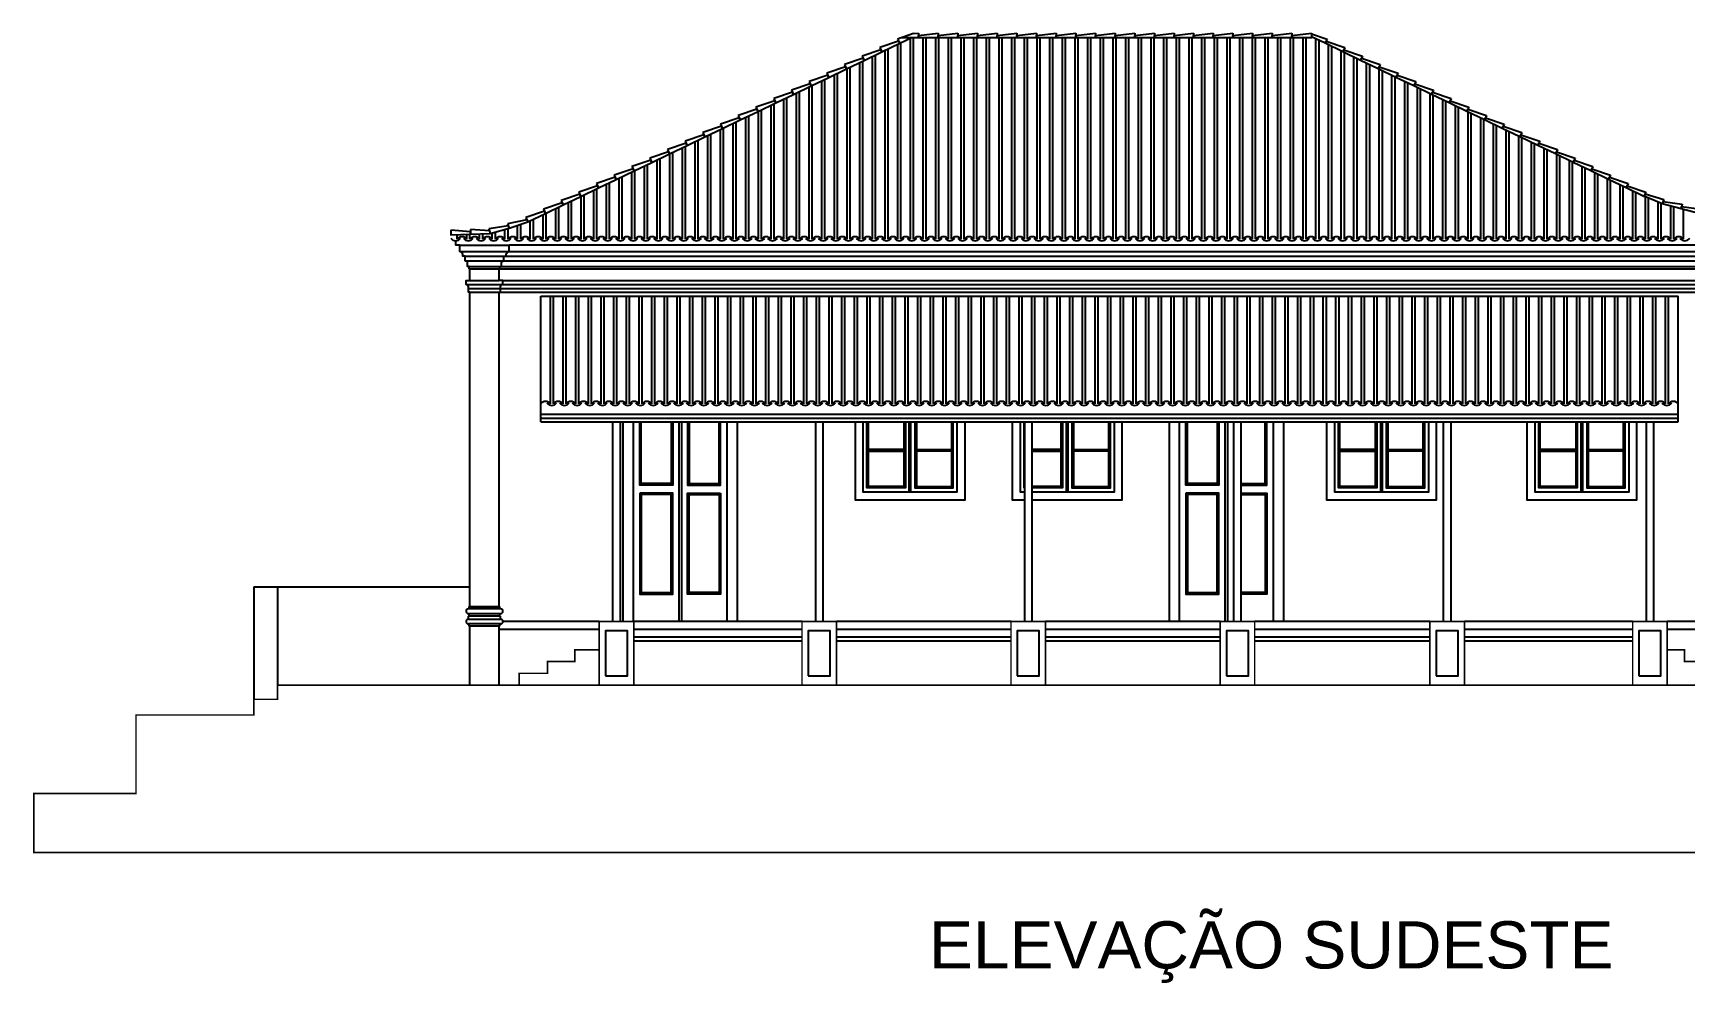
# Model space of a CAD drawing. Extents: x -6873 to 8611, y -8363 to -1732.
# Drawn here: x -473 to 1630, y -3810 to -2601 of the extents above; entities that cross this region are included whole.
import ezdxf

# ---------------------------------------------------------------- set-up
doc = ezdxf.new("R2010")
doc.units = 0
doc.layers.add('PAREDE', color=7, linetype='CONTINUOUS')
doc.layers.add('PAREDE_FINA', color=7, linetype='CONTINUOUS')
doc.styles.add('TEXTO', font='ARIAL.TTF')

msp = doc.modelspace()

# ---------------------------------------------------------------- linework, layer by layer
at = {"layer": 'PAREDE'}
for points in [[(70.44, -2871.13), (65.44, -2871.13), (65.44, -2865.54)], [(70.44, -2879.13), (133.44, -2879.13)], [(1663.44, -2871.13), (133.44, -2871.13)], [(133.44, -2879.13), (1726.44, -2879.13)], [(77.44, -2885.13), (126.44, -2885.13)], [(77.44, -2891.13), (126.44, -2891.13)], [(82.44, -2898.13), (121.44, -2898.13)], [(123.44, -2898.13), (1714.44, -2898.13)], [(126.44, -2891.13), (1719.44, -2891.13)], [(129.44, -2885.13), (1719.44, -2885.13)], [(78.44, -2921.13), (125.44, -2921.13)], [(83.44, -2901.13), (120.44, -2901.13)], [(83.44, -2916.13), (120.44, -2916.13)], [(121.44, -2901.13), (1713.44, -2901.13)], [(125.44, -2916.13), (1713.44, -2916.13)], [(125.44, -2921.13), (1718.44, -2921.13)], [(81.44, -2926.13), (122.44, -2926.13)], [(83.44, -2931.13), (120.44, -2931.13)], [(122.44, -2926.13), (1715.44, -2926.13)], [(122.44, -2931.13), (1713.44, -2931.13)], [(264.94, -3096.13), (264.94, -3350.13)], [(274.94, -3350.13), (274.94, -3096.13)], [(522.94, -3096.13), (522.94, -3350.13)], [(532.94, -3350.13), (532.94, -3096.13)], [(788.94, -3096.13), (788.94, -3350.13)], [(798.94, -3350.13), (798.94, -3096.13)], [(1054.94, -3096.13), (1054.94, -3350.13)], [(1064.94, -3350.13), (1064.94, -3096.13)], [(1321.94, -3096.13), (1321.94, -3350.13)], [(1331.94, -3350.13), (1331.94, -3096.13)], [(1579.94, -3096.13), (1579.94, -3350.13)], [(1589.94, -3350.13), (1589.94, -3096.13)], [(122.44, -3334.13), (81.44, -3334.13)], [(81.44, -3340.13), (122.44, -3340.13)], [(82.44, -3331.13), (121.44, -3331.13)], [(82.44, -3334.13), (82.44, -3331.13)], [(82.44, -3343.13), (82.44, -3340.13)], [(121.44, -3334.13), (121.44, -3331.13)], [(121.44, -3343.13), (121.44, -3340.13)], [(122.44, -3343.13), (81.44, -3343.13)], [(81.44, -3347.13), (81.44, -3343.13)], [(81.44, -3347.13), (122.44, -3347.13)], [(122.44, -3353.13), (81.44, -3353.13)], [(82.44, -3356.13), (82.44, -3353.13)], [(121.44, -3356.13), (82.44, -3356.13)], [(83.44, -3431.13), (83.44, -3356.13)], [(120.44, -3431.13), (120.44, -3356.13)], [(121.44, -3356.13), (121.44, -3353.13)], [(122.44, -3347.13), (122.44, -3343.13)]]:
    msp.add_lwpolyline(points, dxfattribs=at)
for points in [[(83.44, -3331.13), (83.44, -2981.13), (83.44, -2981.13), (83.44, -2931.13), (81.44, -2931.13), (81.44, -2926.13), (81.44, -2924.13, 0.4142136), (78.44, -2921.13), (78.44, -2916.13), (83.44, -2916.13), (83.44, -2901.13), (82.44, -2901.13), (82.44, -2898.13), (80.44, -2898.13), (80.44, -2894.13, 0.4142136), (77.44, -2891.13), (77.44, -2885.13), (74.44, -2885.13), (74.44, -2883.13, 0.4142136), (70.44, -2879.13), (70.44, -2871.13), (133.44, -2871.13)], [(120.44, -3331.13), (120.44, -2931.13), (122.44, -2931.13), (122.44, -2926.13), (122.44, -2924.13, -0.4142136), (125.44, -2921.13), (125.44, -2916.13), (120.44, -2916.13), (120.44, -2901.13), (121.44, -2901.13), (121.44, -2898.13), (123.44, -2898.13), (123.44, -2894.13, -0.4142136), (126.44, -2891.13), (126.44, -2885.13), (129.44, -2885.13), (129.44, -2883.13, -0.4142136), (133.44, -2879.13), (133.44, -2871.13)]]:
    msp.add_lwpolyline(points, format="xyb", dxfattribs=at)
at = {"layer": 'PAREDE', "const_width": 2}
for points in [[(291.94, -3431.13), (291.94, -3350.13), (247.94, -3350.13), (247.94, -3431.13)], [(549.94, -3431.13), (549.94, -3350.13), (505.94, -3350.13), (505.94, -3431.13)], [(815.94, -3431.13), (815.94, -3350.13), (771.94, -3350.13), (771.94, -3431.13)], [(1081.94, -3431.13), (1081.94, -3350.13), (1037.94, -3350.13), (1037.94, -3431.13)], [(1348.94, -3431.13), (1348.94, -3350.13), (1304.94, -3350.13), (1304.94, -3431.13)], [(1606.94, -3431.13), (1606.94, -3350.13), (1562.94, -3350.13), (1562.94, -3431.13)], [(145.94, -3431.13), (145.94, -3416.13), (181.94, -3416.13), (181.94, -3401.13), (216.94, -3401.13), (216.94, -3386.13), (247.94, -3386.13)], [(1606.94, -3386.13), (1628.94, -3386.13), (1628.94, -3401.13), (1656.94, -3401.13), (1656.94, -3416.13), (1683.94, -3416.13), (1683.94, -3426.13), (1711.94, -3426.13), (1711.94, -3431.13)]]:
    msp.add_lwpolyline(points, dxfattribs=at)
at = {"layer": 'PAREDE'}
for points in [[(255.94, -3419.13), (283.94, -3419.13), (283.94, -3362.13), (255.94, -3362.13)], [(513.94, -3419.13), (541.94, -3419.13), (541.94, -3362.13), (513.94, -3362.13)], [(779.94, -3419.13), (807.94, -3419.13), (807.94, -3362.13), (779.94, -3362.13)], [(1045.94, -3419.13), (1073.94, -3419.13), (1073.94, -3362.13), (1045.94, -3362.13)], [(1312.94, -3419.13), (1340.94, -3419.13), (1340.94, -3362.13), (1312.94, -3362.13)], [(1570.94, -3419.13), (1598.94, -3419.13), (1598.94, -3362.13), (1570.94, -3362.13)]]:
    msp.add_lwpolyline(points, close=True, dxfattribs=at)
at = {"layer": 'PAREDE', "const_width": 2}
msp.add_lwpolyline([(2775.78, -3644.13), (2775.78, -3431.13), (-161.56, -3431.13), (-161.56, -3449.13), (-191.56, -3449.13), (-191.56, -3469.13), (-341.56, -3469.13), (-341.56, -3569.13), (-471.56, -3569.13), (-471.56, -3644.13)], close=True, dxfattribs=at)
at = {"layer": 'PAREDE'}
for centre, start, end in [((81.44, -3337.13), 90, 270), ((122.44, -3337.13), 270, 90), ((81.44, -3350.13), 90, 270), ((122.44, -3350.13), 270, 90)]:
    msp.add_arc(centre, 3, start, end, dxfattribs=at)
at = {"layer": 'PAREDE_FINA'}
for points in [[(648.01, -2601.89), (627.64, -2608.83)], [(654.31, -2601.13), (654.31, -2607.13), (632.62, -2607.13)], [(648.01, -2601.89), (654.31, -2601.13)], [(679.31, -2601.13), (679.31, -2607.13), (654.31, -2607.13), (654.31, -2604.13), (679.31, -2601.13)], [(704.31, -2601.13), (704.31, -2607.13), (679.31, -2607.13), (679.31, -2604.13), (704.31, -2601.13)], [(729.31, -2601.13), (729.31, -2607.13), (704.31, -2607.13), (704.31, -2604.13), (729.31, -2601.13)], [(754.31, -2601.13), (754.31, -2607.13), (729.31, -2607.13), (729.31, -2604.13), (754.31, -2601.13)], [(779.31, -2601.13), (779.31, -2607.13), (754.31, -2607.13), (754.31, -2604.13), (779.31, -2601.13)], [(804.31, -2601.13), (804.31, -2607.13), (779.31, -2607.13), (779.31, -2604.13), (804.31, -2601.13)], [(829.31, -2601.13), (829.31, -2607.13), (804.31, -2607.13), (804.31, -2604.13), (829.31, -2601.13)], [(854.31, -2601.13), (854.31, -2607.13), (829.31, -2607.13), (829.31, -2604.13), (854.31, -2601.13)], [(879.31, -2601.13), (879.31, -2607.13), (854.31, -2607.13), (854.31, -2604.13), (879.31, -2601.13)], [(904.31, -2601.13), (904.31, -2607.13), (879.31, -2607.13), (879.31, -2604.13), (904.31, -2601.13)], [(929.31, -2601.13), (929.31, -2607.13), (904.31, -2607.13), (904.31, -2604.13), (929.31, -2601.13)], [(954.31, -2601.13), (954.31, -2607.13), (929.31, -2607.13), (929.31, -2604.13), (954.31, -2601.13)], [(979.31, -2601.13), (979.31, -2607.13), (954.31, -2607.13), (954.31, -2604.13), (979.31, -2601.13)], [(1004.31, -2601.13), (1004.31, -2607.13), (979.31, -2607.13), (979.31, -2604.13), (1004.31, -2601.13)], [(1029.31, -2601.13), (1029.31, -2607.13), (1004.31, -2607.13), (1004.31, -2604.13), (1029.31, -2601.13)], [(1054.31, -2601.13), (1054.31, -2607.13), (1029.31, -2607.13), (1029.31, -2604.13), (1054.31, -2601.13)], [(1079.31, -2601.13), (1079.31, -2607.13), (1054.31, -2607.13), (1054.31, -2604.13), (1079.31, -2601.13)], [(1104.31, -2601.13), (1104.31, -2607.13), (1079.31, -2607.13), (1079.31, -2604.13), (1104.31, -2601.13)], [(1129.31, -2601.13), (1129.31, -2607.13), (1104.31, -2607.13), (1104.31, -2604.13), (1129.31, -2601.13)], [(1154.31, -2601.13), (1154.31, -2607.13), (1129.31, -2607.13), (1129.31, -2604.13), (1154.31, -2601.13)], [(1154.31, -2602.04), (1174.24, -2608.83)], [(1174.24, -2608.83), (1171.65, -2614.24), (1154.31, -2605.91)], [(582.57, -2630.48), (585.17, -2635.89), (607.7, -2625.06), (606.4, -2622.36), (582.57, -2630.48)], [(605.11, -2619.65), (607.7, -2625.06), (630.24, -2614.24), (628.94, -2611.53), (605.11, -2619.65)], [(611.73, -2863.58), (611.73, -2623.13)], [(615.58, -2863.58), (615.58, -2621.28)], [(627.64, -2608.83), (630.24, -2614.24), (645.03, -2607.13)], [(627.86, -2863.58), (627.86, -2615.38)], [(631.71, -2863.58), (631.71, -2613.53)], [(643.98, -2863.58), (643.98, -2607.64)], [(647.83, -2863.58), (647.83, -2607.13)], [(660.1, -2863.58), (660.1, -2607.13)], [(663.96, -2863.58), (663.96, -2607.13)], [(676.23, -2863.58), (676.23, -2607.13)], [(680.08, -2863.58), (680.08, -2607.13)], [(692.35, -2863.58), (692.35, -2607.13)], [(696.2, -2863.58), (696.2, -2607.13)], [(708.48, -2863.58), (708.48, -2607.13)], [(712.33, -2863.58), (712.33, -2607.13)], [(724.6, -2863.58), (724.6, -2607.13)], [(728.45, -2863.58), (728.45, -2607.13)], [(740.73, -2863.58), (740.73, -2607.13)], [(744.58, -2863.58), (744.58, -2607.13)], [(756.85, -2863.58), (756.85, -2607.13)], [(760.7, -2863.58), (760.7, -2607.13)], [(772.98, -2863.58), (772.98, -2607.13)], [(776.83, -2863.58), (776.83, -2607.13)], [(789.1, -2863.58), (789.1, -2607.13)], [(792.95, -2863.58), (792.95, -2607.13)], [(805.23, -2863.58), (805.23, -2607.13)], [(809.08, -2863.58), (809.08, -2607.13)], [(821.35, -2863.58), (821.35, -2607.13)], [(825.2, -2863.58), (825.2, -2607.13)], [(837.47, -2863.58), (837.47, -2607.13)], [(841.33, -2863.58), (841.33, -2607.13)], [(853.6, -2863.58), (853.6, -2607.13)], [(857.45, -2863.58), (857.45, -2607.13)], [(869.72, -2863.58), (869.72, -2607.13)], [(873.57, -2863.58), (873.57, -2607.13)], [(885.85, -2863.58), (885.85, -2607.13)], [(889.7, -2863.58), (889.7, -2607.13)], [(901.97, -2863.58), (901.97, -2607.13)], [(905.82, -2863.58), (905.82, -2607.13)], [(918.1, -2863.58), (918.1, -2607.13)], [(921.95, -2863.58), (921.95, -2607.13)], [(934.22, -2863.58), (934.22, -2607.13)], [(938.07, -2863.58), (938.07, -2607.13)], [(950.35, -2863.58), (950.35, -2607.13)], [(954.2, -2863.58), (954.2, -2607.13)], [(966.47, -2863.58), (966.47, -2607.13)], [(970.32, -2863.58), (970.32, -2607.13)], [(982.6, -2863.58), (982.6, -2607.13)], [(986.45, -2863.58), (986.45, -2607.13)], [(998.72, -2863.58), (998.72, -2607.13)], [(1002.57, -2863.58), (1002.57, -2607.13)], [(1014.84, -2863.58), (1014.84, -2607.13)], [(1018.7, -2863.58), (1018.7, -2607.13)], [(1030.97, -2863.58), (1030.97, -2607.13)], [(1034.82, -2863.58), (1034.82, -2607.13)], [(1047.09, -2863.58), (1047.09, -2607.13)], [(1050.94, -2863.58), (1050.94, -2607.13)], [(1063.22, -2863.58), (1063.22, -2607.13)], [(1067.07, -2863.58), (1067.07, -2607.13)], [(1079.34, -2863.58), (1079.34, -2607.13)], [(1083.19, -2863.58), (1083.19, -2607.13)], [(1095.47, -2863.58), (1095.47, -2607.13)], [(1099.32, -2863.58), (1099.32, -2607.13)], [(1111.59, -2863.58), (1111.59, -2607.13)], [(1115.44, -2863.58), (1115.44, -2607.13)], [(1127.72, -2863.58), (1127.72, -2607.13)], [(1131.57, -2863.58), (1131.57, -2607.13)], [(1143.84, -2863.58), (1143.84, -2607.13)], [(1147.69, -2863.58), (1147.69, -2607.13)], [(1159.96, -2863.58), (1159.96, -2608.63)], [(1163.82, -2863.58), (1163.82, -2610.48)], [(1196.78, -2619.65), (1194.18, -2625.06), (1171.65, -2614.24), (1172.94, -2611.53), (1196.78, -2619.65)], [(1176.09, -2863.58), (1176.09, -2616.37)], [(1179.94, -2863.58), (1179.94, -2618.22)], [(1192.21, -2863.58), (1192.21, -2624.12)], [(1219.31, -2630.48), (1216.72, -2635.89), (1194.18, -2625.06), (1195.48, -2622.36), (1219.31, -2630.48)], [(1196.06, -2863.58), (1196.06, -2625.97)], [(537.5, -2652.13), (540.1, -2657.53), (562.63, -2646.71), (561.33, -2644.01), (537.5, -2652.13)], [(560.04, -2641.3), (562.63, -2646.71), (585.17, -2635.89), (583.87, -2633.18), (560.04, -2641.3)], [(563.36, -2863.58), (563.36, -2646.36)], [(567.21, -2863.58), (567.21, -2644.51)], [(579.48, -2863.58), (579.48, -2638.62)], [(583.33, -2863.58), (583.33, -2636.77)], [(595.61, -2863.58), (595.61, -2630.87)], [(599.46, -2863.58), (599.46, -2629.02)], [(1208.34, -2863.58), (1208.34, -2631.86)], [(1212.19, -2863.58), (1212.19, -2633.71)], [(1241.85, -2641.3), (1239.25, -2646.71), (1216.72, -2635.89), (1218.02, -2633.18), (1241.85, -2641.3)], [(1224.46, -2863.58), (1224.46, -2639.61)], [(1228.31, -2863.58), (1228.31, -2641.46)], [(1264.39, -2652.13), (1261.79, -2657.53), (1239.25, -2646.71), (1240.55, -2644.01), (1264.39, -2652.13)], [(1240.59, -2863.58), (1240.59, -2647.35)], [(492.43, -2673.77), (495.03, -2679.18), (517.56, -2668.36), (516.26, -2665.65), (492.43, -2673.77)], [(514.96, -2662.95), (517.56, -2668.36), (540.1, -2657.53), (538.8, -2654.83), (514.96, -2662.95)], [(514.98, -2863.58), (514.98, -2669.6)], [(518.84, -2863.58), (518.84, -2667.75)], [(531.11, -2863.58), (531.11, -2661.85)], [(534.96, -2863.58), (534.96, -2660)], [(547.23, -2863.58), (547.23, -2654.11)], [(551.08, -2863.58), (551.08, -2652.26)], [(1244.44, -2863.58), (1244.44, -2649.2)], [(1256.71, -2863.58), (1256.71, -2655.1)], [(1260.56, -2863.58), (1260.56, -2656.95)], [(1286.92, -2662.95), (1284.32, -2668.36), (1261.79, -2657.53), (1263.09, -2654.83), (1286.92, -2662.95)], [(1272.84, -2863.58), (1272.84, -2662.84)], [(1276.69, -2863.58), (1276.69, -2664.69)], [(1309.46, -2673.77), (1306.86, -2679.18), (1284.32, -2668.36), (1285.62, -2665.65), (1309.46, -2673.77)], [(447.36, -2695.42), (449.96, -2700.83), (472.49, -2690.01), (471.19, -2687.3), (447.36, -2695.42)], [(469.89, -2684.6), (472.49, -2690.01), (495.03, -2679.18), (493.73, -2676.48), (469.89, -2684.6)], [(482.74, -2863.58), (482.74, -2685.09)], [(486.59, -2863.58), (486.59, -2683.24)], [(498.86, -2863.58), (498.86, -2677.34)], [(502.71, -2863.58), (502.71, -2675.49)], [(1288.96, -2863.58), (1288.96, -2670.59)], [(1292.81, -2863.58), (1292.81, -2672.44)], [(1305.09, -2863.58), (1305.09, -2678.33)], [(1331.99, -2684.6), (1329.39, -2690.01), (1306.86, -2679.18), (1308.16, -2676.48), (1331.99, -2684.6)], [(1308.94, -2863.58), (1308.94, -2680.18)], [(1321.21, -2863.58), (1321.21, -2686.07)], [(1325.06, -2863.58), (1325.06, -2687.92)], [(1354.53, -2695.42), (1351.93, -2700.83), (1329.39, -2690.01), (1330.69, -2687.3), (1354.53, -2695.42)], [(402.29, -2717.07), (404.89, -2722.48), (427.42, -2711.65), (426.12, -2708.95), (402.29, -2717.07)], [(424.82, -2706.24), (427.42, -2711.65), (449.96, -2700.83), (448.66, -2698.13), (424.82, -2706.24)], [(434.36, -2863.58), (434.36, -2708.32)], [(438.21, -2863.58), (438.21, -2706.47)], [(450.49, -2863.58), (450.49, -2700.57)], [(454.34, -2863.58), (454.34, -2698.73)], [(466.61, -2863.58), (466.61, -2692.83)], [(470.46, -2863.58), (470.46, -2690.98)], [(1337.33, -2863.58), (1337.33, -2693.82)], [(1341.19, -2863.58), (1341.19, -2695.67)], [(1377.06, -2706.24), (1374.46, -2711.65), (1351.93, -2700.83), (1353.23, -2698.13), (1377.06, -2706.24)], [(1353.46, -2863.58), (1353.46, -2701.56)], [(1357.31, -2863.58), (1357.31, -2703.41)], [(1369.58, -2863.58), (1369.58, -2709.31)], [(1373.43, -2863.58), (1373.43, -2711.16)], [(1399.6, -2717.07), (1397, -2722.48), (1374.46, -2711.65), (1375.76, -2708.95), (1399.6, -2717.07)], [(357.22, -2738.72), (359.81, -2744.13), (382.35, -2733.3), (381.05, -2730.6), (357.22, -2738.72)], [(379.75, -2727.89), (382.35, -2733.3), (404.89, -2722.48), (403.59, -2719.77), (379.75, -2727.89)], [(385.99, -2863.58), (385.99, -2731.55)], [(389.84, -2863.58), (389.84, -2729.7)], [(402.11, -2863.58), (402.11, -2723.81)], [(405.96, -2863.58), (405.96, -2721.96)], [(418.24, -2863.58), (418.24, -2716.06)], [(422.09, -2863.58), (422.09, -2714.21)], [(1385.71, -2863.58), (1385.71, -2717.05)], [(1389.56, -2863.58), (1389.56, -2718.9)], [(1422.13, -2727.89), (1419.54, -2733.3), (1397, -2722.48), (1398.3, -2719.77), (1422.13, -2727.89)], [(1401.83, -2863.58), (1401.83, -2724.8)], [(1405.68, -2863.58), (1405.68, -2726.65)], [(1417.96, -2863.58), (1417.96, -2732.54)], [(1444.67, -2738.72), (1442.07, -2744.13), (1419.54, -2733.3), (1420.83, -2730.6), (1444.67, -2738.72)], [(312.15, -2760.36), (314.74, -2765.77), (337.28, -2754.95), (335.98, -2752.24), (312.15, -2760.36)], [(334.68, -2749.54), (337.28, -2754.95), (359.81, -2744.13), (358.52, -2741.42), (334.68, -2749.54)], [(341.47, -2863.58), (341.47, -2752.94)], [(353.74, -2863.58), (353.74, -2747.04)], [(357.59, -2863.58), (357.59, -2745.19)], [(369.86, -2863.58), (369.86, -2739.3)], [(373.71, -2863.58), (373.71, -2737.45)], [(1421.81, -2863.58), (1421.81, -2734.39)], [(1434.08, -2863.58), (1434.08, -2740.29)], [(1437.93, -2863.58), (1437.93, -2742.14)], [(1467.2, -2749.54), (1464.61, -2754.95), (1442.07, -2744.13), (1443.37, -2741.42), (1467.2, -2749.54)], [(1450.21, -2863.58), (1450.21, -2748.03)], [(1454.06, -2863.58), (1454.06, -2749.88)], [(1489.74, -2760.36), (1487.14, -2765.77), (1464.61, -2754.95), (1465.9, -2752.24), (1489.74, -2760.36)], [(267.08, -2782.01), (269.67, -2787.42), (292.21, -2776.6), (290.91, -2773.89), (267.08, -2782.01)], [(289.61, -2771.19), (292.21, -2776.6), (314.74, -2765.77), (313.44, -2763.07), (289.61, -2771.19)], [(305.37, -2863.58), (305.37, -2770.28)], [(309.22, -2863.58), (309.22, -2768.43)], [(321.49, -2863.58), (321.49, -2762.53)], [(325.34, -2863.58), (325.34, -2760.68)], [(337.61, -2863.58), (337.61, -2754.79)], [(1466.33, -2863.58), (1466.33, -2755.78)], [(1470.18, -2863.58), (1470.18, -2757.63)], [(1482.46, -2863.58), (1482.46, -2763.52)], [(1486.31, -2863.58), (1486.31, -2765.37)], [(1512.27, -2771.19), (1509.68, -2776.6), (1487.14, -2765.77), (1488.44, -2763.07), (1512.27, -2771.19)], [(1498.58, -2863.58), (1498.58, -2771.27)], [(1502.43, -2863.58), (1502.43, -2773.12)], [(1534.81, -2782.01), (1532.21, -2787.42), (1509.68, -2776.6), (1510.98, -2773.89), (1534.81, -2782.01)], [(222, -2803.66), (224.6, -2809.07), (247.14, -2798.24), (245.84, -2795.54), (222, -2803.66)], [(244.54, -2792.84), (247.14, -2798.24), (269.67, -2787.42), (268.37, -2784.72), (244.54, -2792.84)], [(256.99, -2863.58), (256.99, -2793.51)], [(260.84, -2863.58), (260.84, -2791.66)], [(273.12, -2863.58), (273.12, -2785.77)], [(276.97, -2863.58), (276.97, -2783.92)], [(289.24, -2863.58), (289.24, -2778.02)], [(293.09, -2863.58), (293.09, -2776.17)], [(1514.7, -2863.58), (1514.7, -2779.01)], [(1518.56, -2863.58), (1518.56, -2780.86)], [(1530.83, -2863.58), (1530.83, -2786.76)], [(1557.35, -2792.84), (1554.75, -2798.24), (1532.21, -2787.42), (1533.51, -2784.72), (1557.35, -2792.84)], [(1534.68, -2863.58), (1534.68, -2788.61)], [(1546.95, -2863.58), (1546.95, -2794.5)], [(1579.88, -2803.66), (1577.28, -2809.07), (1554.75, -2798.24), (1556.05, -2795.54), (1579.88, -2803.66)], [(199.47, -2814.48), (202.07, -2819.89), (224.6, -2809.07), (223.3, -2806.36), (199.47, -2814.48)], [(208.62, -2863.58), (208.62, -2816.75)], [(212.47, -2863.58), (212.47, -2814.9)], [(224.74, -2863.58), (224.74, -2809)], [(228.59, -2863.58), (228.59, -2807.15)], [(240.87, -2863.58), (240.87, -2801.26)], [(244.72, -2863.58), (244.72, -2799.41)], [(1550.8, -2863.58), (1550.8, -2796.35)], [(1563.08, -2863.58), (1563.08, -2802.25)], [(1566.93, -2863.58), (1566.93, -2804.1)], [(1602.67, -2812.95), (1600.33, -2818.47), (1577.44, -2808.74)], [(1578.75, -2806), (1602.67, -2812.95)], [(1579.2, -2863.58), (1579.2, -2809.49)], [(1583.05, -2863.58), (1583.05, -2811.13)], [(1595.33, -2863.58), (1595.33, -2816.34)], [(1601.53, -2815.63), (1626.03, -2819.06)], [(154.4, -2836.13), (157, -2841.54), (179.53, -2830.72), (178.23, -2828.01), (154.4, -2836.13)], [(176.37, -2863.58), (176.37, -2832.23)], [(176.93, -2825.31), (179.53, -2830.72), (202.07, -2819.89), (200.77, -2817.19), (176.93, -2825.31)], [(180.22, -2863.58), (180.22, -2830.39)], [(192.49, -2863.58), (192.49, -2824.49)], [(196.34, -2863.58), (196.34, -2822.64)], [(1599.18, -2863.58), (1599.18, -2817.98)], [(1626.03, -2819.06), (1624.5, -2824.86), (1600.33, -2818.47)], [(1611.45, -2863.58), (1611.45, -2821.41)], [(1615.3, -2863.58), (1615.3, -2822.43)], [(1650.2, -2825.45), (1648.67, -2831.25), (1624.5, -2824.86), (1625.26, -2821.96), (1650.2, -2825.45)], [(1627.58, -2863.58), (1627.58, -2825.67)], [(59, -2852.03), (59.23, -2858.03), (84.21, -2857.09), (84.1, -2854.09), (59, -2852.03)], [(67.35, -2863.58), (67.35, -2857.72)], [(79.62, -2863.58), (79.62, -2857.26)], [(83.47, -2863.58), (83.47, -2857.12)], [(83.99, -2851.09), (84.21, -2857.09), (109.19, -2856.15)], [(108.35, -2853.09), (83.99, -2851.09)], [(95.75, -2863.58), (95.75, -2856.65)], [(99.6, -2863.58), (99.6, -2856.51)], [(132.33, -2846.6), (107.59, -2850.36)], [(107.59, -2850.36), (109.19, -2856.15), (133.28, -2849.46)], [(111.87, -2863.58), (111.87, -2855.4)], [(115.72, -2863.58), (115.72, -2854.33)], [(128, -2863.58), (128, -2850.93)], [(155.67, -2838.77), (131.38, -2843.77)], [(131.38, -2843.77), (133.28, -2849.46), (157, -2841.54)], [(131.85, -2863.58), (131.85, -2849.86)], [(144.12, -2863.58), (144.12, -2845.84)], [(147.97, -2863.58), (147.97, -2844.56)], [(160.24, -2863.58), (160.24, -2839.98)], [(164.1, -2863.58), (164.1, -2838.13)], [(173.44, -2936.13), (1620.8, -2936.13)], [(173.44, -3096.13), (173.44, -2936.13)], [(185.72, -3073.17), (185.72, -2936.13)], [(189.57, -3073.17), (189.57, -2936.13)], [(201.84, -3073.17), (201.84, -2936.13)], [(205.69, -3073.17), (205.69, -2936.13)], [(217.97, -3073.17), (217.97, -2936.13)], [(221.82, -3073.17), (221.82, -2936.13)], [(234.09, -3073.17), (234.09, -2936.13)], [(237.94, -3073.17), (237.94, -2936.13)], [(250.21, -3073.17), (250.21, -2936.13)], [(254.07, -3073.17), (254.07, -2936.13)], [(266.34, -3073.17), (266.34, -2936.13)], [(270.19, -3073.17), (270.19, -2936.13)], [(282.46, -3073.17), (282.46, -2936.13)], [(286.31, -3073.17), (286.31, -2936.13)], [(298.59, -3073.17), (298.59, -2936.13)], [(302.44, -3073.17), (302.44, -2936.13)], [(314.71, -3073.17), (314.71, -2936.13)], [(318.56, -3073.17), (318.56, -2936.13)], [(330.84, -3073.17), (330.84, -2936.13)], [(334.69, -3073.17), (334.69, -2936.13)], [(346.96, -3073.17), (346.96, -2936.13)], [(350.81, -3073.17), (350.81, -2936.13)], [(363.09, -3073.17), (363.09, -2936.13)], [(366.94, -3073.17), (366.94, -2936.13)], [(379.21, -3073.17), (379.21, -2936.13)], [(383.06, -3073.17), (383.06, -2936.13)], [(395.33, -3073.17), (395.33, -2936.13)], [(399.19, -3073.17), (399.19, -2936.13)], [(411.46, -3073.17), (411.46, -2936.13)], [(415.31, -3073.17), (415.31, -2936.13)], [(427.58, -3073.17), (427.58, -2936.13)], [(431.43, -3073.17), (431.43, -2936.13)], [(443.71, -3073.17), (443.71, -2936.13)], [(447.56, -3073.17), (447.56, -2936.13)], [(459.83, -3073.17), (459.83, -2936.13)], [(463.68, -3073.17), (463.68, -2936.13)], [(475.96, -3073.17), (475.96, -2936.13)], [(479.81, -3073.17), (479.81, -2936.13)], [(492.08, -3073.17), (492.08, -2936.13)], [(495.93, -3073.17), (495.93, -2936.13)], [(508.21, -3073.17), (508.21, -2936.13)], [(512.06, -3073.17), (512.06, -2936.13)], [(524.33, -3073.17), (524.33, -2936.13)], [(528.18, -3073.17), (528.18, -2936.13)], [(540.46, -3073.17), (540.46, -2936.13)], [(544.31, -3073.17), (544.31, -2936.13)], [(556.58, -3073.17), (556.58, -2936.13)], [(560.43, -3073.17), (560.43, -2936.13)], [(572.7, -3073.17), (572.7, -2936.13)], [(576.56, -3073.17), (576.56, -2936.13)], [(588.83, -3073.17), (588.83, -2936.13)], [(592.68, -3073.17), (592.68, -2936.13)], [(604.95, -3073.17), (604.95, -2936.13)], [(608.8, -3073.17), (608.8, -2936.13)], [(621.08, -3073.17), (621.08, -2936.13)], [(624.93, -3073.17), (624.93, -2936.13)], [(637.2, -3073.17), (637.2, -2936.13)], [(641.05, -3073.17), (641.05, -2936.13)], [(653.33, -3073.17), (653.33, -2936.13)], [(657.18, -3073.17), (657.18, -2936.13)], [(669.45, -3073.17), (669.45, -2936.13)], [(673.3, -3073.17), (673.3, -2936.13)], [(685.58, -3073.17), (685.58, -2936.13)], [(689.43, -3073.17), (689.43, -2936.13)], [(701.7, -3073.17), (701.7, -2936.13)], [(705.55, -3073.17), (705.55, -2936.13)], [(717.83, -3073.17), (717.83, -2936.13)], [(721.68, -3073.17), (721.68, -2936.13)], [(733.95, -3073.17), (733.95, -2936.13)], [(737.8, -3073.17), (737.8, -2936.13)], [(750.07, -3073.17), (750.07, -2936.13)], [(753.93, -3073.17), (753.93, -2936.13)], [(766.2, -3073.17), (766.2, -2936.13)], [(770.05, -3073.17), (770.05, -2936.13)], [(782.32, -3073.17), (782.32, -2936.13)], [(786.17, -3073.17), (786.17, -2936.13)], [(798.45, -3073.17), (798.45, -2936.13)], [(802.3, -3073.17), (802.3, -2936.13)], [(814.57, -3073.17), (814.57, -2936.13)], [(818.42, -3073.17), (818.42, -2936.13)], [(830.7, -3073.17), (830.7, -2936.13)], [(834.55, -3073.17), (834.55, -2936.13)], [(846.82, -3073.17), (846.82, -2936.13)], [(850.67, -3073.17), (850.67, -2936.13)], [(862.95, -3073.17), (862.95, -2936.13)], [(866.8, -3073.17), (866.8, -2936.13)], [(879.07, -3073.17), (879.07, -2936.13)], [(882.92, -3073.17), (882.92, -2936.13)], [(895.19, -3073.17), (895.19, -2936.13)], [(899.05, -3073.17), (899.05, -2936.13)], [(911.32, -3073.17), (911.32, -2936.13)], [(915.17, -3073.17), (915.17, -2936.13)], [(927.44, -3073.17), (927.44, -2936.13)], [(931.29, -3073.17), (931.29, -2936.13)], [(943.57, -3073.17), (943.57, -2936.13)], [(947.42, -3073.17), (947.42, -2936.13)], [(959.69, -3073.17), (959.69, -2936.13)], [(963.54, -3073.17), (963.54, -2936.13)], [(975.82, -3073.17), (975.82, -2936.13)], [(979.67, -3073.17), (979.67, -2936.13)], [(991.94, -3073.17), (991.94, -2936.13)], [(995.79, -3073.17), (995.79, -2936.13)], [(1008.07, -3073.17), (1008.07, -2936.13)], [(1011.92, -3073.17), (1011.92, -2936.13)], [(1024.19, -3073.17), (1024.19, -2936.13)], [(1028.04, -3073.17), (1028.04, -2936.13)], [(1040.32, -3073.17), (1040.32, -2936.13)], [(1044.17, -3073.17), (1044.17, -2936.13)], [(1056.44, -3073.17), (1056.44, -2936.13)], [(1060.29, -3073.17), (1060.29, -2936.13)], [(1072.56, -3073.17), (1072.56, -2936.13)], [(1076.42, -3073.17), (1076.42, -2936.13)], [(1088.69, -3073.17), (1088.69, -2936.13)], [(1092.54, -3073.17), (1092.54, -2936.13)], [(1104.81, -3073.17), (1104.81, -2936.13)], [(1108.66, -3073.17), (1108.66, -2936.13)], [(1120.94, -3073.17), (1120.94, -2936.13)], [(1124.79, -3073.17), (1124.79, -2936.13)], [(1137.06, -3073.17), (1137.06, -2936.13)], [(1140.91, -3073.17), (1140.91, -2936.13)], [(1153.19, -3073.17), (1153.19, -2936.13)], [(1157.04, -3073.17), (1157.04, -2936.13)], [(1169.31, -3073.17), (1169.31, -2936.13)], [(1173.16, -3073.17), (1173.16, -2936.13)], [(1185.44, -3073.17), (1185.44, -2936.13)], [(1189.29, -3073.17), (1189.29, -2936.13)], [(1201.56, -3073.17), (1201.56, -2936.13)], [(1205.41, -3073.17), (1205.41, -2936.13)], [(1217.69, -3073.17), (1217.69, -2936.13)], [(1221.54, -3073.17), (1221.54, -2936.13)], [(1233.81, -3073.17), (1233.81, -2936.13)], [(1237.66, -3073.17), (1237.66, -2936.13)], [(1249.93, -3073.17), (1249.93, -2936.13)], [(1253.79, -3073.17), (1253.79, -2936.13)], [(1266.06, -3073.17), (1266.06, -2936.13)], [(1269.91, -3073.17), (1269.91, -2936.13)], [(1282.18, -3073.17), (1282.18, -2936.13)], [(1286.03, -3073.17), (1286.03, -2936.13)], [(1298.31, -3073.17), (1298.31, -2936.13)], [(1302.16, -3073.17), (1302.16, -2936.13)], [(1314.43, -3073.17), (1314.43, -2936.13)], [(1318.28, -3073.17), (1318.28, -2936.13)], [(1330.56, -3073.17), (1330.56, -2936.13)], [(1334.41, -3073.17), (1334.41, -2936.13)], [(1346.68, -3073.17), (1346.68, -2936.13)], [(1350.53, -3073.17), (1350.53, -2936.13)], [(1362.81, -3073.17), (1362.81, -2936.13)], [(1366.66, -3073.17), (1366.66, -2936.13)], [(1378.93, -3073.17), (1378.93, -2936.13)], [(1382.78, -3073.17), (1382.78, -2936.13)], [(1395.05, -3073.17), (1395.05, -2936.13)], [(1398.91, -3073.17), (1398.91, -2936.13)], [(1411.18, -3073.17), (1411.18, -2936.13)], [(1415.03, -3073.17), (1415.03, -2936.13)], [(1427.3, -3073.17), (1427.3, -2936.13)], [(1431.15, -3073.17), (1431.15, -2936.13)], [(1443.43, -3073.17), (1443.43, -2936.13)], [(1447.28, -3073.17), (1447.28, -2936.13)], [(1459.55, -3073.17), (1459.55, -2936.13)], [(1463.4, -3073.17), (1463.4, -2936.13)], [(1475.68, -3073.17), (1475.68, -2936.13)], [(1479.53, -3073.17), (1479.53, -2936.13)], [(1491.8, -3073.17), (1491.8, -2936.13)], [(1495.65, -3073.17), (1495.65, -2936.13)], [(1507.93, -3073.17), (1507.93, -2936.13)], [(1511.78, -3073.17), (1511.78, -2936.13)], [(1524.05, -3073.17), (1524.05, -2936.13)], [(1527.9, -3073.17), (1527.9, -2936.13)], [(1540.18, -3073.17), (1540.18, -2936.13)], [(1544.03, -3073.17), (1544.03, -2936.13)], [(1556.3, -3073.17), (1556.3, -2936.13)], [(1560.15, -3073.17), (1560.15, -2936.13)], [(1572.42, -3073.17), (1572.42, -2936.13)], [(1576.28, -3073.17), (1576.28, -2936.13)], [(1588.55, -3073.17), (1588.55, -2936.13)], [(1592.4, -3073.17), (1592.4, -2936.13)], [(1604.67, -3073.17), (1604.67, -2936.13)], [(1608.52, -3073.17), (1608.52, -2936.13)], [(1620.8, -3096.13), (1620.8, -2936.13)], [(173.44, -3086.13), (1620.8, -3086.13)], [(173.44, -3091.13), (1620.8, -3091.13)], [(173.44, -3096.13), (1620.8, -3096.13)], [(278.44, -3350.13), (278.44, -3096.13)], [(291.44, -3350.13), (291.44, -3096.13)], [(341.44, -3096.13), (341.44, -3176.63), (299.44, -3176.63), (299.44, -3096.13)], [(339.44, -3096.13), (339.44, -3174.63), (301.44, -3174.63), (301.44, -3096.13)], [(349.44, -3350.13), (349.44, -3096.13)], [(352.44, -3096.13), (352.44, -3350.13)], [(360.44, -3096.13), (360.44, -3176.63), (402.44, -3176.63), (402.44, -3096.13)], [(362.44, -3096.13), (362.44, -3174.63), (400.44, -3174.63), (400.44, -3096.13)], [(410.44, -3096.13), (410.44, -3350.13)], [(423.44, -3096.13), (423.44, -3350.13)], [(573.44, -3096.13), (573.44, -3195.13), (713.44, -3195.13), (713.44, -3096.13)], [(583.44, -3096.13), (583.44, -3185.13), (703.44, -3185.13), (703.44, -3096.13)], [(637.44, -3096.13), (637.44, -3180.13), (588.44, -3180.13), (588.44, -3096.13)], [(635.44, -3096.13), (635.44, -3178.13), (590.44, -3178.13), (590.44, -3096.13)], [(642.44, -3185.13), (642.44, -3096.13)], [(644.44, -3185.13), (644.44, -3096.13)], [(649.44, -3096.13), (649.44, -3180.13), (698.44, -3180.13), (698.44, -3096.13)], [(651.44, -3096.13), (651.44, -3178.13), (696.44, -3178.13), (696.44, -3096.13)], [(773.44, -3096.13), (773.44, -3195.13), (788.94, -3195.13)], [(783.44, -3096.13), (783.44, -3185.13), (788.94, -3185.13)], [(788.94, -3180.13), (788.44, -3180.13), (788.44, -3096.13)], [(837.44, -3096.13), (837.44, -3180.13), (798.94, -3180.13)], [(835.44, -3096.13), (835.44, -3178.13), (798.94, -3178.13)], [(798.94, -3185.13), (903.44, -3185.13), (903.44, -3096.13)], [(798.94, -3195.13), (913.44, -3195.13), (913.44, -3096.13)], [(842.44, -3185.13), (842.44, -3096.13)], [(844.44, -3185.13), (844.44, -3096.13)], [(849.44, -3096.13), (849.44, -3180.13), (898.44, -3180.13), (898.44, -3096.13)], [(851.44, -3096.13), (851.44, -3178.13), (896.44, -3178.13), (896.44, -3096.13)], [(973.44, -3350.13), (973.44, -3096.13)], [(986.44, -3350.13), (986.44, -3096.13)], [(1036.44, -3096.13), (1036.44, -3176.63), (994.44, -3176.63), (994.44, -3096.13)], [(1034.44, -3096.13), (1034.44, -3174.63), (996.44, -3174.63), (996.44, -3096.13)], [(1044.44, -3350.13), (1044.44, -3096.13)], [(1047.44, -3096.13), (1047.44, -3350.13)], [(1064.94, -3176.63), (1097.44, -3176.63), (1097.44, -3096.13)], [(1064.94, -3174.63), (1095.44, -3174.63), (1095.44, -3096.13)], [(1105.44, -3096.13), (1105.44, -3350.13)], [(1118.44, -3096.13), (1118.44, -3350.13)], [(1173.44, -3096.13), (1173.44, -3195.13), (1313.44, -3195.13), (1313.44, -3096.13)], [(1183.44, -3096.13), (1183.44, -3185.13), (1303.44, -3185.13), (1303.44, -3096.13)], [(1237.44, -3096.13), (1237.44, -3180.13), (1188.44, -3180.13), (1188.44, -3096.13)], [(1235.44, -3096.13), (1235.44, -3178.13), (1190.44, -3178.13), (1190.44, -3096.13)], [(1242.44, -3185.13), (1242.44, -3096.13)], [(1244.44, -3185.13), (1244.44, -3096.13)], [(1249.44, -3096.13), (1249.44, -3180.13), (1298.44, -3180.13), (1298.44, -3096.13)], [(1251.44, -3096.13), (1251.44, -3178.13), (1296.44, -3178.13), (1296.44, -3096.13)], [(1428.44, -3096.13), (1428.44, -3195.13), (1568.44, -3195.13), (1568.44, -3096.13)], [(1438.44, -3096.13), (1438.44, -3185.13), (1558.44, -3185.13), (1558.44, -3096.13)], [(1492.44, -3096.13), (1492.44, -3180.13), (1443.44, -3180.13), (1443.44, -3096.13)], [(1490.44, -3096.13), (1490.44, -3178.13), (1445.44, -3178.13), (1445.44, -3096.13)], [(1497.44, -3185.13), (1497.44, -3096.13)], [(1499.44, -3185.13), (1499.44, -3096.13)], [(1504.44, -3096.13), (1504.44, -3180.13), (1553.44, -3180.13), (1553.44, -3096.13)], [(1506.44, -3096.13), (1506.44, -3178.13), (1551.44, -3178.13), (1551.44, -3096.13)], [(635.44, -3131.13), (590.44, -3131.13)], [(651.44, -3131.13), (696.44, -3131.13)], [(835.44, -3131.13), (798.94, -3131.13)], [(851.44, -3131.13), (896.44, -3131.13)], [(1235.44, -3131.13), (1190.44, -3131.13)], [(1251.44, -3131.13), (1296.44, -3131.13)], [(1490.44, -3131.13), (1445.44, -3131.13)], [(1506.44, -3131.13), (1551.44, -3131.13)], [(590.44, -3133.13), (635.44, -3133.13)], [(696.44, -3133.13), (651.44, -3133.13)], [(798.94, -3133.13), (835.44, -3133.13)], [(896.44, -3133.13), (851.44, -3133.13)], [(1190.44, -3133.13), (1235.44, -3133.13)], [(1296.44, -3133.13), (1251.44, -3133.13)], [(1445.44, -3133.13), (1490.44, -3133.13)], [(1551.44, -3133.13), (1506.44, -3133.13)], [(1064.94, -3186.63), (1097.44, -3186.63), (1097.44, -3315.13), (1064.94, -3315.13)], [(1064.94, -3188.63), (1095.44, -3188.63), (1095.44, -3313.13), (1064.94, -3313.13)], [(-191.56, -3306.13), (-191.56, -3449.13)], [(-191.56, -3306.13), (83.44, -3306.13)], [(-161.56, -3306.13), (-161.56, -3431.13)], [(247.94, -3360.13), (120.44, -3360.13)], [(247.94, -3350.13), (125.44, -3350.13)], [(505.94, -3350.13), (291.94, -3350.13)], [(505.94, -3360.13), (291.94, -3360.13)], [(771.94, -3350.13), (549.94, -3350.13)], [(771.94, -3360.13), (549.94, -3360.13)], [(1037.94, -3350.13), (815.94, -3350.13)], [(1037.94, -3360.13), (815.94, -3360.13)], [(1304.94, -3350.13), (1081.94, -3350.13)], [(1304.94, -3360.13), (1081.94, -3360.13)], [(1562.94, -3350.13), (1348.94, -3350.13)], [(1562.94, -3360.13), (1348.94, -3360.13)], [(1671.44, -3350.13), (1606.94, -3350.13)], [(1676.44, -3360.13), (1606.94, -3360.13)], [(505.94, -3370.13), (291.94, -3370.13)], [(505.94, -3375.13), (291.94, -3375.13)], [(771.94, -3370.13), (549.94, -3370.13)], [(771.94, -3375.13), (549.94, -3375.13)], [(1037.94, -3370.13), (815.94, -3370.13)], [(1037.94, -3375.13), (815.94, -3375.13)], [(1304.94, -3370.13), (1081.94, -3370.13)], [(1304.94, -3375.13), (1081.94, -3375.13)], [(1562.94, -3370.13), (1348.94, -3370.13)], [(1562.94, -3375.13), (1348.94, -3375.13)]]:
    msp.add_lwpolyline(points, dxfattribs=at)
for points in [[(299.44, -3186.63), (299.44, -3315.13), (341.44, -3315.13), (341.44, -3186.63)], [(301.44, -3188.63), (301.44, -3313.13), (339.44, -3313.13), (339.44, -3188.63)], [(402.44, -3186.63), (402.44, -3315.13), (360.44, -3315.13), (360.44, -3186.63)], [(400.44, -3188.63), (400.44, -3313.13), (362.44, -3313.13), (362.44, -3188.63)], [(994.44, -3186.63), (994.44, -3315.13), (1036.44, -3315.13), (1036.44, -3186.63)], [(996.44, -3188.63), (996.44, -3313.13), (1034.44, -3313.13), (1034.44, -3188.63)]]:
    msp.add_lwpolyline(points, close=True, dxfattribs=at)
for centre, start, end in [((65.28, -2858.04), 215.09066, 324.90934), ((73.49, -2867.89), 35.09066, 144.90934), ((81.41, -2858.04), 215.09066, 324.90934), ((89.61, -2867.89), 35.09066, 144.90934), ((97.53, -2858.04), 215.09066, 324.90934), ((105.73, -2867.89), 35.09066, 144.90934), ((113.65, -2858.04), 215.09066, 324.90934), ((121.86, -2867.89), 35.09066, 144.90934), ((129.78, -2858.04), 215.09066, 324.90934), ((137.98, -2867.89), 35.09066, 144.90934), ((145.9, -2858.04), 215.09066, 324.90934), ((154.11, -2867.89), 35.09066, 144.90934), ((162.03, -2858.04), 215.09066, 324.90934), ((170.23, -2867.89), 35.09066, 144.90934), ((178.15, -2858.04), 215.09066, 324.90934), ((186.36, -2867.89), 35.09066, 144.90934), ((194.28, -2858.04), 215.09066, 324.90934), ((202.48, -2867.89), 35.09066, 144.90934), ((210.4, -2858.04), 215.09066, 324.90934), ((218.61, -2867.89), 35.09066, 144.90934), ((226.53, -2858.04), 215.09066, 324.90934), ((234.73, -2867.89), 35.09066, 144.90934), ((242.65, -2858.04), 215.09066, 324.90934), ((250.86, -2867.89), 35.09066, 144.90934), ((258.77, -2858.04), 215.09066, 324.90934), ((266.98, -2867.89), 35.09066, 144.90934), ((274.9, -2858.04), 215.09066, 324.90934), ((283.1, -2867.89), 35.09066, 144.90934), ((291.02, -2858.04), 215.09066, 324.90934), ((299.23, -2867.89), 35.09066, 144.90934), ((307.15, -2858.04), 215.09066, 324.90934), ((315.35, -2867.89), 35.09066, 144.90934), ((323.27, -2858.04), 215.09066, 324.90934), ((331.48, -2867.89), 35.09066, 144.90934), ((339.4, -2858.04), 215.09066, 324.90934), ((347.6, -2867.89), 35.09066, 144.90934), ((355.52, -2858.04), 215.09066, 324.90934), ((363.73, -2867.89), 35.09066, 144.90934), ((371.65, -2858.04), 215.09066, 324.90934), ((379.85, -2867.89), 35.09066, 144.90934), ((387.77, -2858.04), 215.09066, 324.90934), ((395.98, -2867.89), 35.09066, 144.90934), ((403.9, -2858.04), 215.09066, 324.90934), ((412.1, -2867.89), 35.09066, 144.90934), ((420.02, -2858.04), 215.09066, 324.90934), ((428.22, -2867.89), 35.09066, 144.90934), ((436.14, -2858.04), 215.09066, 324.90934), ((444.35, -2867.89), 35.09066, 144.90934), ((452.27, -2858.04), 215.09066, 324.90934), ((460.47, -2867.89), 35.09066, 144.90934), ((468.39, -2858.04), 215.09066, 324.90934), ((476.6, -2867.89), 35.09066, 144.90934), ((484.52, -2858.04), 215.09066, 324.90934), ((492.72, -2867.89), 35.09066, 144.90934), ((500.64, -2858.04), 215.09066, 324.90934), ((508.85, -2867.89), 35.09066, 144.90934), ((516.77, -2858.04), 215.09066, 324.90934), ((524.97, -2867.89), 35.09066, 144.90934), ((532.89, -2858.04), 215.09066, 324.90934), ((541.1, -2867.89), 35.09066, 144.90934), ((549.02, -2858.04), 215.09066, 324.90934), ((557.22, -2867.89), 35.09066, 144.90934), ((565.14, -2858.04), 215.09066, 324.90934), ((573.35, -2867.89), 35.09066, 144.90934), ((581.27, -2858.04), 215.09066, 324.90934), ((589.47, -2867.89), 35.09066, 144.90934), ((597.39, -2858.04), 215.09066, 324.90934), ((605.59, -2867.89), 35.09066, 144.90934), ((613.51, -2858.04), 215.09066, 324.90934), ((621.72, -2867.89), 35.09066, 144.90934), ((629.64, -2858.04), 215.09066, 324.90934), ((637.84, -2867.89), 35.09066, 144.90934), ((645.76, -2858.04), 215.09066, 324.90934), ((653.97, -2867.89), 35.09066, 144.90934), ((661.89, -2858.04), 215.09066, 324.90934), ((670.09, -2867.89), 35.09066, 144.90934), ((678.01, -2858.04), 215.09066, 324.90934), ((686.22, -2867.89), 35.09066, 144.90934), ((694.14, -2858.04), 215.09066, 324.90934), ((702.34, -2867.89), 35.09066, 144.90934), ((710.26, -2858.04), 215.09066, 324.90934), ((718.47, -2867.89), 35.09066, 144.90934), ((726.39, -2858.04), 215.09066, 324.90934), ((734.59, -2867.89), 35.09066, 144.90934), ((742.51, -2858.04), 215.09066, 324.90934), ((750.72, -2867.89), 35.09066, 144.90934), ((758.63, -2858.04), 215.09066, 324.90934), ((766.84, -2867.89), 35.09066, 144.90934), ((774.76, -2858.04), 215.09066, 324.90934), ((782.96, -2867.89), 35.09066, 144.90934), ((790.88, -2858.04), 215.09066, 324.90934), ((799.09, -2867.89), 35.09066, 144.90934), ((807.01, -2858.04), 215.09066, 324.90934), ((815.21, -2867.89), 35.09066, 144.90934), ((823.13, -2858.04), 215.09066, 324.90934), ((831.34, -2867.89), 35.09066, 144.90934), ((839.26, -2858.04), 215.09066, 324.90934), ((847.46, -2867.89), 35.09066, 144.90934), ((855.38, -2858.04), 215.09066, 324.90934), ((863.59, -2867.89), 35.09066, 144.90934), ((871.51, -2858.04), 215.09066, 324.90934), ((879.71, -2867.89), 35.09066, 144.90934), ((887.63, -2858.04), 215.09066, 324.90934), ((895.84, -2867.89), 35.09066, 144.90934), ((903.76, -2858.04), 215.09066, 324.90934), ((911.96, -2867.89), 35.09066, 144.90934), ((919.88, -2858.04), 215.09066, 324.90934), ((928.08, -2867.89), 35.09066, 144.90934), ((936, -2858.04), 215.09066, 324.90934), ((944.21, -2867.89), 35.09066, 144.90934), ((952.13, -2858.04), 215.09066, 324.90934), ((960.33, -2867.89), 35.09066, 144.90934), ((968.25, -2858.04), 215.09066, 324.90934), ((976.46, -2867.89), 35.09066, 144.90934), ((984.38, -2858.04), 215.09066, 324.90934), ((992.58, -2867.89), 35.09066, 144.90934), ((1000.5, -2858.04), 215.09066, 324.90934), ((1008.71, -2867.89), 35.09066, 144.90934), ((1016.63, -2858.04), 215.09066, 324.90934), ((1024.83, -2867.89), 35.09066, 144.90934), ((1032.75, -2858.04), 215.09066, 324.90934), ((1040.96, -2867.89), 35.09066, 144.90934), ((1048.88, -2858.04), 215.09066, 324.90934), ((1057.08, -2867.89), 35.09066, 144.90934), ((1065, -2858.04), 215.09066, 324.90934), ((1073.21, -2867.89), 35.09066, 144.90934), ((1081.13, -2858.04), 215.09066, 324.90934), ((1089.33, -2867.89), 35.09066, 144.90934), ((1097.25, -2858.04), 215.09066, 324.90934), ((1105.45, -2867.89), 35.09066, 144.90934), ((1113.37, -2858.04), 215.09066, 324.90934), ((1121.58, -2867.89), 35.09066, 144.90934), ((1129.5, -2858.04), 215.09066, 324.90934), ((1137.7, -2867.89), 35.09066, 144.90934), ((1145.62, -2858.04), 215.09066, 324.90934), ((1153.83, -2867.89), 35.09066, 144.90934), ((1161.75, -2858.04), 215.09066, 324.90934), ((1169.95, -2867.89), 35.09066, 144.90934), ((1177.87, -2858.04), 215.09066, 324.90934), ((1186.08, -2867.89), 35.09066, 144.90934), ((1194, -2858.04), 215.09066, 324.90934), ((1202.2, -2867.89), 35.09066, 144.90934), ((1210.12, -2858.04), 215.09066, 324.90934), ((1218.33, -2867.89), 35.09066, 144.90934), ((1226.25, -2858.04), 215.09066, 324.90934), ((1234.45, -2867.89), 35.09066, 144.90934), ((1242.37, -2858.04), 215.09066, 324.90934), ((1250.58, -2867.89), 35.09066, 144.90934), ((1258.49, -2858.04), 215.09066, 324.90934), ((1266.7, -2867.89), 35.09066, 144.90934), ((1274.62, -2858.04), 215.09066, 324.90934), ((1282.82, -2867.89), 35.09066, 144.90934), ((1290.74, -2858.04), 215.09066, 324.90934), ((1298.95, -2867.89), 35.09066, 144.90934), ((1306.87, -2858.04), 215.09066, 324.90934), ((1315.07, -2867.89), 35.09066, 144.90934), ((1322.99, -2858.04), 215.09066, 324.90934), ((1331.2, -2867.89), 35.09066, 144.90934), ((1339.12, -2858.04), 215.09066, 324.90934), ((1347.32, -2867.89), 35.09066, 144.90934), ((1355.24, -2858.04), 215.09066, 324.90934), ((1363.45, -2867.89), 35.09066, 144.90934), ((1371.37, -2858.04), 215.09066, 324.90934), ((1379.57, -2867.89), 35.09066, 144.90934), ((1387.49, -2858.04), 215.09066, 324.90934), ((1395.7, -2867.89), 35.09066, 144.90934), ((1403.62, -2858.04), 215.09066, 324.90934), ((1411.82, -2867.89), 35.09066, 144.90934), ((1419.74, -2858.04), 215.09066, 324.90934), ((1427.94, -2867.89), 35.09066, 144.90934), ((1435.86, -2858.04), 215.09066, 324.90934), ((1444.07, -2867.89), 35.09066, 144.90934), ((1451.99, -2858.04), 215.09066, 324.90934), ((1460.19, -2867.89), 35.09066, 144.90934), ((1468.11, -2858.04), 215.09066, 324.90934), ((1476.32, -2867.89), 35.09066, 144.90934), ((1484.24, -2858.04), 215.09066, 324.90934), ((1492.44, -2867.89), 35.09066, 144.90934), ((1500.36, -2858.04), 215.09066, 324.90934), ((1508.57, -2867.89), 35.09066, 144.90934), ((1516.49, -2858.04), 215.09066, 324.90934), ((1524.69, -2867.89), 35.09066, 144.90934), ((1532.61, -2858.04), 215.09066, 324.90934), ((1540.82, -2867.89), 35.09066, 144.90934), ((1548.74, -2858.04), 215.09066, 324.90934), ((1556.94, -2867.89), 35.09066, 144.90934), ((1564.86, -2858.04), 215.09066, 324.90934), ((1573.07, -2867.89), 35.09066, 144.90934), ((1580.99, -2858.04), 215.09066, 324.90934), ((1589.19, -2867.89), 35.09066, 144.90934), ((1597.11, -2858.04), 215.09066, 324.90934), ((1605.31, -2867.89), 35.09066, 144.90934), ((1613.23, -2858.04), 215.09066, 324.90934), ((1621.44, -2867.89), 35.09066, 144.90934), ((1629.36, -2858.04), 215.09066, 324.90934), ((179.58, -3077.48), 35.09066, 144.90934), ((187.5, -3067.63), 215.09066, 324.90934), ((195.7, -3077.48), 35.09066, 144.90934), ((203.62, -3067.63), 215.09066, 324.90934), ((211.83, -3077.48), 35.09066, 144.90934), ((219.75, -3067.63), 215.09066, 324.90934), ((227.95, -3077.48), 35.09066, 144.90934), ((235.87, -3067.63), 215.09066, 324.90934), ((244.08, -3077.48), 35.09066, 144.90934), ((252, -3067.63), 215.09066, 324.90934), ((260.2, -3077.48), 35.09066, 144.90934), ((268.12, -3067.63), 215.09066, 324.90934), ((276.33, -3077.48), 35.09066, 144.90934), ((284.25, -3067.63), 215.09066, 324.90934), ((292.45, -3077.48), 35.09066, 144.90934), ((300.37, -3067.63), 215.09066, 324.90934), ((308.58, -3077.48), 35.09066, 144.90934), ((316.5, -3067.63), 215.09066, 324.90934), ((324.7, -3077.48), 35.09066, 144.90934), ((332.62, -3067.63), 215.09066, 324.90934), ((340.82, -3077.48), 35.09066, 144.90934), ((348.74, -3067.63), 215.09066, 324.90934), ((356.95, -3077.48), 35.09066, 144.90934), ((364.87, -3067.63), 215.09066, 324.90934), ((373.07, -3077.48), 35.09066, 144.90934), ((380.99, -3067.63), 215.09066, 324.90934), ((389.2, -3077.48), 35.09066, 144.90934), ((397.12, -3067.63), 215.09066, 324.90934), ((405.32, -3077.48), 35.09066, 144.90934), ((413.24, -3067.63), 215.09066, 324.90934), ((421.45, -3077.48), 35.09066, 144.90934), ((429.37, -3067.63), 215.09066, 324.90934), ((437.57, -3077.48), 35.09066, 144.90934), ((445.49, -3067.63), 215.09066, 324.90934), ((453.7, -3077.48), 35.09066, 144.90934), ((461.62, -3067.63), 215.09066, 324.90934), ((469.82, -3077.48), 35.09066, 144.90934), ((477.74, -3067.63), 215.09066, 324.90934), ((485.95, -3077.48), 35.09066, 144.90934), ((493.86, -3067.63), 215.09066, 324.90934), ((502.07, -3077.48), 35.09066, 144.90934), ((509.99, -3067.63), 215.09066, 324.90934), ((518.19, -3077.48), 35.09066, 144.90934), ((526.11, -3067.63), 215.09066, 324.90934), ((534.32, -3077.48), 35.09066, 144.90934), ((542.24, -3067.63), 215.09066, 324.90934), ((550.44, -3077.48), 35.09066, 144.90934), ((558.36, -3067.63), 215.09066, 324.90934), ((566.57, -3077.48), 35.09066, 144.90934), ((574.49, -3067.63), 215.09066, 324.90934), ((582.69, -3077.48), 35.09066, 144.90934), ((590.61, -3067.63), 215.09066, 324.90934), ((598.82, -3077.48), 35.09066, 144.90934), ((606.74, -3067.63), 215.09066, 324.90934), ((614.94, -3077.48), 35.09066, 144.90934), ((622.86, -3067.63), 215.09066, 324.90934), ((631.07, -3077.48), 35.09066, 144.90934), ((638.99, -3067.63), 215.09066, 324.90934), ((647.19, -3077.48), 35.09066, 144.90934), ((655.11, -3067.63), 215.09066, 324.90934), ((663.31, -3077.48), 35.09066, 144.90934), ((671.23, -3067.63), 215.09066, 324.90934), ((679.44, -3077.48), 35.09066, 144.90934), ((687.36, -3067.63), 215.09066, 324.90934), ((695.56, -3077.48), 35.09066, 144.90934), ((703.48, -3067.63), 215.09066, 324.90934), ((711.69, -3077.48), 35.09066, 144.90934), ((719.61, -3067.63), 215.09066, 324.90934), ((727.81, -3077.48), 35.09066, 144.90934), ((735.73, -3067.63), 215.09066, 324.90934), ((743.94, -3077.48), 35.09066, 144.90934), ((751.86, -3067.63), 215.09066, 324.90934), ((760.06, -3077.48), 35.09066, 144.90934), ((767.98, -3067.63), 215.09066, 324.90934), ((776.19, -3077.48), 35.09066, 144.90934), ((784.11, -3067.63), 215.09066, 324.90934), ((792.31, -3077.48), 35.09066, 144.90934), ((800.23, -3067.63), 215.09066, 324.90934), ((808.44, -3077.48), 35.09066, 144.90934), ((816.36, -3067.63), 215.09066, 324.90934), ((824.56, -3077.48), 35.09066, 144.90934), ((832.48, -3067.63), 215.09066, 324.90934), ((840.68, -3077.48), 35.09066, 144.90934), ((848.6, -3067.63), 215.09066, 324.90934), ((856.81, -3077.48), 35.09066, 144.90934), ((864.73, -3067.63), 215.09066, 324.90934), ((872.93, -3077.48), 35.09066, 144.90934), ((880.85, -3067.63), 215.09066, 324.90934), ((889.06, -3077.48), 35.09066, 144.90934), ((896.98, -3067.63), 215.09066, 324.90934), ((905.18, -3077.48), 35.09066, 144.90934), ((913.1, -3067.63), 215.09066, 324.90934), ((921.31, -3077.48), 35.09066, 144.90934), ((929.23, -3067.63), 215.09066, 324.90934), ((937.43, -3077.48), 35.09066, 144.90934), ((945.35, -3067.63), 215.09066, 324.90934), ((953.56, -3077.48), 35.09066, 144.90934), ((961.48, -3067.63), 215.09066, 324.90934), ((969.68, -3077.48), 35.09066, 144.90934), ((977.6, -3067.63), 215.09066, 324.90934), ((985.81, -3077.48), 35.09066, 144.90934), ((993.72, -3067.63), 215.09066, 324.90934), ((1001.93, -3077.48), 35.09066, 144.90934), ((1009.85, -3067.63), 215.09066, 324.90934), ((1018.05, -3077.48), 35.09066, 144.90934), ((1025.97, -3067.63), 215.09066, 324.90934), ((1034.18, -3077.48), 35.09066, 144.90934), ((1042.1, -3067.63), 215.09066, 324.90934), ((1050.3, -3077.48), 35.09066, 144.90934), ((1058.22, -3067.63), 215.09066, 324.90934), ((1066.43, -3077.48), 35.09066, 144.90934), ((1074.35, -3067.63), 215.09066, 324.90934), ((1082.55, -3077.48), 35.09066, 144.90934), ((1090.47, -3067.63), 215.09066, 324.90934), ((1098.68, -3077.48), 35.09066, 144.90934), ((1106.6, -3067.63), 215.09066, 324.90934), ((1114.8, -3077.48), 35.09066, 144.90934), ((1122.72, -3067.63), 215.09066, 324.90934), ((1130.93, -3077.48), 35.09066, 144.90934), ((1138.85, -3067.63), 215.09066, 324.90934), ((1147.05, -3077.48), 35.09066, 144.90934), ((1154.97, -3067.63), 215.09066, 324.90934), ((1163.17, -3077.48), 35.09066, 144.90934), ((1171.09, -3067.63), 215.09066, 324.90934), ((1179.3, -3077.48), 35.09066, 144.90934), ((1187.22, -3067.63), 215.09066, 324.90934), ((1195.42, -3077.48), 35.09066, 144.90934), ((1203.34, -3067.63), 215.09066, 324.90934), ((1211.55, -3077.48), 35.09066, 144.90934), ((1219.47, -3067.63), 215.09066, 324.90934), ((1227.67, -3077.48), 35.09066, 144.90934), ((1235.59, -3067.63), 215.09066, 324.90934), ((1243.8, -3077.48), 35.09066, 144.90934), ((1251.72, -3067.63), 215.09066, 324.90934), ((1259.92, -3077.48), 35.09066, 144.90934), ((1267.84, -3067.63), 215.09066, 324.90934), ((1276.05, -3077.48), 35.09066, 144.90934), ((1283.97, -3067.63), 215.09066, 324.90934), ((1292.17, -3077.48), 35.09066, 144.90934), ((1300.09, -3067.63), 215.09066, 324.90934), ((1308.3, -3077.48), 35.09066, 144.90934), ((1316.22, -3067.63), 215.09066, 324.90934), ((1324.42, -3077.48), 35.09066, 144.90934), ((1332.34, -3067.63), 215.09066, 324.90934), ((1340.54, -3077.48), 35.09066, 144.90934), ((1348.46, -3067.63), 215.09066, 324.90934), ((1356.67, -3077.48), 35.09066, 144.90934), ((1364.59, -3067.63), 215.09066, 324.90934), ((1372.79, -3077.48), 35.09066, 144.90934), ((1380.71, -3067.63), 215.09066, 324.90934), ((1388.92, -3077.48), 35.09066, 144.90934), ((1396.84, -3067.63), 215.09066, 324.90934), ((1405.04, -3077.48), 35.09066, 144.90934), ((1412.96, -3067.63), 215.09066, 324.90934), ((1421.17, -3077.48), 35.09066, 144.90934), ((1429.09, -3067.63), 215.09066, 324.90934), ((1437.29, -3077.48), 35.09066, 144.90934), ((1445.21, -3067.63), 215.09066, 324.90934), ((1453.42, -3077.48), 35.09066, 144.90934), ((1461.34, -3067.63), 215.09066, 324.90934), ((1469.54, -3077.48), 35.09066, 144.90934), ((1477.46, -3067.63), 215.09066, 324.90934), ((1485.67, -3077.48), 35.09066, 144.90934), ((1493.58, -3067.63), 215.09066, 324.90934), ((1501.79, -3077.48), 35.09066, 144.90934), ((1509.71, -3067.63), 215.09066, 324.90934), ((1517.91, -3077.48), 35.09066, 144.90934), ((1525.83, -3067.63), 215.09066, 324.90934), ((1534.04, -3077.48), 35.09066, 144.90934), ((1541.96, -3067.63), 215.09066, 324.90934), ((1550.16, -3077.48), 35.09066, 144.90934), ((1558.08, -3067.63), 215.09066, 324.90934), ((1566.29, -3077.48), 35.09066, 144.90934), ((1574.21, -3067.63), 215.09066, 324.90934), ((1582.41, -3077.48), 35.09066, 144.90934), ((1590.33, -3067.63), 215.09066, 324.90934), ((1598.54, -3077.48), 35.09066, 144.90934), ((1606.46, -3067.63), 215.09066, 324.90934), ((1614.66, -3077.48), 35.09066, 144.90934)]:
    msp.add_arc(centre, 7.5, start, end, dxfattribs=at)

# ---------------------------------------------------------------- texts
at = {"layer": 'PAREDE_FINA', "style": 'TEXTO'}
msp.add_text('ELEVAÇÃO SUDESTE', height=60, dxfattribs=at).set_placement((667.63, -3791.71))

doc.saveas('drawing.dxf')
